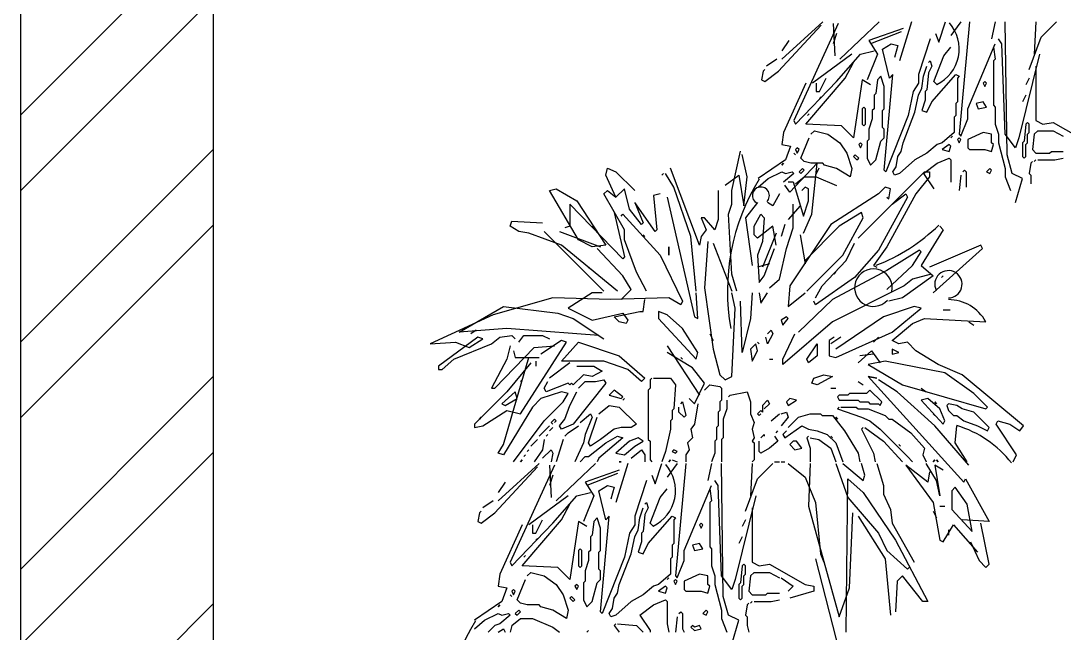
# Model space of a CAD drawing. Header units: millimetres. Extents: x 56222 to 3066687, y -650199 to -121287.
# Drawn here: x 134099.05 to 134123.42, y -183566.41 to -183552.12 of the extents above; entities that cross this region are included whole.
import ezdxf

# ---------------------------------------------------------------- set-up
doc = ezdxf.new("R2010")
doc.units = ezdxf.units.MM
doc.header["$MEASUREMENT"] = 0
doc.layers.add('AR HATCH-7', color=7, linetype='Continuous')
doc.layers.add('XX~SLAB ( BEAM )~ ( DIM )', color=7, linetype='Continuous', lineweight=9)

# ---------------------------------------------------------------- blocks, each defined once
blk = doc.blocks.new('A$C76AA168E')
at = {"color": 96, "linetype": 'ByBlock'}
for p, q in [((264.27, 1235.95), (236.74, 1210.71)), ((302.12, 1235.95), (275.74, 1210.71)), ((323.92, 1235.95), (315.89, 1209.56)), ((342.27, 1222.18), (346.86, 1235.95)), ((357.18, 1235.95), (350.3, 1226.77)), ((362.92, 1235.95), (356.04, 1160.24)), ((380.12, 1235.95), (377.83, 1224.48)), ((388.15, 1146.47), (387.01, 1235.95)), ((407.65, 1235.95), (406.51, 1214.15)), ((411.09, 1225.62), (421.42, 1235.95)), ((234.45, 1202.68), (263.12, 1233.65)), ((274.59, 1234.8), (244.77, 1169.42)), ((271.15, 1234.8), (272.3, 1213)), ((318.18, 1231.36), (295.24, 1223.33)), ((317.04, 1229.06), (296.39, 1221.03)), ((241.33, 1223.33), (236.74, 1216.45)), ((273.45, 1227.92), (271.15, 1221.03)), ((295.24, 1223.33), (300.98, 1214.15)), ((336.54, 1224.48), (328.51, 1200.39)), ((339.98, 1227.92), (342.27, 1222.18)), ((384.71, 1221.03), (382.42, 1224.48)), ((403.07, 1203.83), (411.09, 1225.62)), ((289.51, 1214.15), (298.68, 1216.45)), ((304.42, 1217.59), (310.15, 1221.03)), ((309.01, 1198.09), (304.42, 1217.59)), ((310.15, 1221.03), (314.74, 1219.89)), ((314.74, 1219.89), (312.45, 1211.86)), ((345.71, 1213), (350.3, 1218.74)), ((361.77, 1177.45), (380.12, 1221.03)), ((378.98, 1218.74), (380.12, 1210.71)), ((387.01, 1160.24), (384.71, 1221.03)), ((233.3, 1210.71), (226.42, 1206.12)), ((283.77, 1214.15), (257.39, 1194.65)), ((273.45, 1195.8), (289.51, 1214.15)), ((279.18, 1198.09), (284.92, 1208.42)), ((300.98, 1214.15), (294.09, 1196.95)), ((335.39, 1208.42), (336.54, 1209.56)), ((336.54, 1209.56), (337.68, 1206.12)), ((338.83, 1195.8), (345.71, 1213)), ((380.12, 1210.71), (378.98, 1209.56)), ((378.98, 1209.56), (378.98, 1179.74)), ((409.95, 1214.15), (396.18, 1157.95)), ((224.12, 1202.68), (222.98, 1196.95)), ((225.27, 1203.83), (224.12, 1202.68)), ((224.12, 1202.68), (225.27, 1203.83)), ((225.27, 1195.8), (234.45, 1202.68)), ((305.56, 1136.15), (311.3, 1200.39)), ((311.3, 1200.39), (309.01, 1198.09)), ((328.51, 1200.39), (328.51, 1194.65)), ((331.95, 1199.24), (334.24, 1206.12)), ((335.39, 1201.53), (334.24, 1190.06)), ((337.68, 1206.12), (335.39, 1201.53)), ((337.68, 1182.03), (353.74, 1200.39)), ((353.74, 1200.39), (356.04, 1199.24)), ((407.65, 1206.12), (407.65, 1169.42)), ((222.98, 1196.95), (225.27, 1195.8)), ((252.8, 1194.65), (237.89, 1161.39)), ((245.92, 1167.12), (273.45, 1195.8)), ((252.8, 1167.12), (279.18, 1198.09)), ((259.68, 1194.65), (259.68, 1188.92)), ((261.98, 1188.92), (266.56, 1198.09)), ((290.65, 1196.95), (284.92, 1157.95)), ((296.39, 1193.5), (290.65, 1196.95)), ((300.98, 1196.95), (299.83, 1187.77)), ((303.27, 1199.24), (300.98, 1196.95)), ((305.56, 1192.36), (303.27, 1199.24)), ((328.51, 1194.65), (325.06, 1188.92)), ((330.8, 1191.21), (331.95, 1199.24)), ((341.12, 1193.5), (338.83, 1195.8)), ((356.04, 1199.24), (354.89, 1198.09)), ((354.89, 1198.09), (354.89, 1182.03)), ((373.24, 1195.8), (372.09, 1194.65)), ((372.09, 1194.65), (373.24, 1192.36)), ((374.39, 1194.65), (373.24, 1195.8)), ((373.24, 1192.36), (374.39, 1194.65)), ((403.07, 1198.09), (400.77, 1193.5)), ((259.68, 1188.92), (261.98, 1188.92)), ((299.83, 1187.77), (298.68, 1186.62)), ((298.68, 1186.62), (298.68, 1177.45)), ((305.56, 1177.45), (305.56, 1192.36)), ((325.06, 1188.92), (321.62, 1172.86)), ((326.21, 1175.15), (328.51, 1186.62)), ((328.51, 1186.62), (330.8, 1191.21)), ((334.24, 1190.06), (333.09, 1188.92)), ((333.09, 1188.92), (333.09, 1183.18)), ((400.77, 1186.62), (398.48, 1182.03)), ((263.12, 1185.48), (261.98, 1184.33)), ((261.98, 1184.33), (263.12, 1185.48)), ((333.09, 1183.18), (330.8, 1176.3)), ((334.24, 1175.15), (337.68, 1182.03)), ((354.89, 1182.03), (353.74, 1180.89)), ((353.74, 1180.89), (353.74, 1172.86)), ((372.09, 1182.03), (367.51, 1180.89)), ((367.51, 1180.89), (368.65, 1177.45)), ((374.39, 1178.59), (372.09, 1182.03)), ((378.98, 1179.74), (380.12, 1178.59)), ((255.09, 1174), (253.95, 1172.86)), ((253.95, 1172.86), (255.09, 1174)), ((291.8, 1178.59), (290.65, 1177.45)), ((290.65, 1177.45), (290.65, 1167.12)), ((292.95, 1177.45), (291.8, 1178.59)), ((292.95, 1167.12), (292.95, 1177.45)), ((298.68, 1177.45), (297.54, 1176.3)), ((297.54, 1176.3), (297.54, 1170.56)), ((304.42, 1176.3), (305.56, 1177.45)), ((304.42, 1164.83), (304.42, 1176.3)), ((321.62, 1172.86), (306.71, 1135)), ((318.18, 1154.5), (326.21, 1175.15)), ((330.8, 1176.3), (334.24, 1175.15)), ((353.74, 1172.86), (352.59, 1171.71)), ((361.77, 1170.56), (361.77, 1177.45)), ((368.65, 1177.45), (374.39, 1178.59)), ((380.12, 1178.59), (380.12, 1167.12)), ((244.77, 1169.42), (245.92, 1167.12)), ((276.89, 1165.97), (252.8, 1167.12)), ((284.92, 1157.95), (276.89, 1165.97)), ((290.65, 1167.12), (291.8, 1165.97)), ((291.8, 1165.97), (292.95, 1167.12)), ((297.54, 1170.56), (295.24, 1163.68)), ((352.59, 1171.71), (352.59, 1161.39)), ((357.18, 1159.09), (361.77, 1170.56)), ((380.12, 1167.12), (382.42, 1160.24)), ((400.77, 1167.12), (399.62, 1155.65)), ((401.92, 1168.27), (400.77, 1167.12)), ((403.07, 1167.12), (401.92, 1168.27)), ((403.07, 1161.39), (403.07, 1167.12)), ((407.65, 1169.42), (412.24, 1167.12)), ((412.24, 1167.12), (419.12, 1168.27)), ((419.12, 1168.27), (443.21, 1154.5)), ((237.89, 1161.39), (236.74, 1153.36)), ((256.24, 1160.24), (258.54, 1162.53)), ((258.54, 1162.53), (267.71, 1160.24)), ((267.71, 1160.24), (275.74, 1154.5)), ((295.24, 1163.68), (295.24, 1156.8)), ((305.56, 1163.68), (304.42, 1164.83)), ((305.56, 1157.95), (305.56, 1163.68)), ((352.59, 1161.39), (344.56, 1154.5)), ((351.45, 1159.09), (350.3, 1157.95)), ((350.3, 1157.95), (351.45, 1159.09)), ((356.04, 1160.24), (357.18, 1159.09)), ((372.09, 1161.39), (361.77, 1156.8)), ((377.83, 1160.24), (372.09, 1161.39)), ((377.83, 1154.5), (377.83, 1160.24)), ((382.42, 1160.24), (382.42, 1154.5)), ((393.89, 1151.06), (387.01, 1160.24)), ((401.92, 1160.24), (403.07, 1161.39)), ((401.92, 1154.5), (401.92, 1160.24)), ((406.51, 1160.24), (405.36, 1149.92)), ((406.51, 1160.24), (408.8, 1162.53)), ((408.8, 1162.53), (419.12, 1162.53)), ((419.12, 1162.53), (426.01, 1159.09)), ((236.74, 1153.36), (242.48, 1152.21)), ((242.48, 1152.21), (239.04, 1143.03)), ((249.36, 1144.18), (255.09, 1157.95)), ((275.74, 1154.5), (280.33, 1147.62)), ((289.51, 1154.5), (288.36, 1153.36)), ((288.36, 1153.36), (289.51, 1151.06)), ((290.65, 1153.36), (289.51, 1154.5)), ((289.51, 1151.06), (290.65, 1153.36)), ((295.24, 1156.8), (294.09, 1155.65)), ((294.09, 1155.65), (294.09, 1144.18)), ((299.83, 1143.03), (303.27, 1155.65)), ((303.27, 1155.65), (305.56, 1157.95)), ((317.04, 1148.77), (318.18, 1154.5)), ((341.12, 1153.36), (334.24, 1147.62)), ((344.56, 1154.5), (341.12, 1153.36)), ((349.15, 1153.36), (344.56, 1149.92)), ((350.3, 1152.21), (349.15, 1153.36)), ((349.15, 1148.77), (350.3, 1152.21)), ((356.04, 1157.95), (354.89, 1156.8)), ((354.89, 1156.8), (356.04, 1154.5)), ((357.18, 1156.8), (356.04, 1157.95)), ((356.04, 1154.5), (357.18, 1156.8)), ((361.77, 1156.8), (361.77, 1151.06)), ((378.98, 1153.36), (377.83, 1154.5)), ((377.83, 1148.77), (378.98, 1153.36)), ((382.42, 1154.5), (387.01, 1137.3)), ((396.18, 1157.95), (393.89, 1151.06)), ((399.62, 1155.65), (398.48, 1154.5)), ((398.48, 1154.5), (398.48, 1145.33)), ((400.77, 1153.36), (401.92, 1154.5)), ((400.77, 1145.33), (400.77, 1153.36)), ((203.03, 1122.5), (208.77, 1148.88)), ((213.35, 1131.67), (209.91, 1146.58)), ((245.92, 1146.47), (244.77, 1147.62)), ((244.77, 1147.62), (245.92, 1146.47)), ((247.06, 1151.06), (245.92, 1149.92)), ((245.92, 1149.92), (247.06, 1147.62)), ((248.21, 1149.92), (247.06, 1151.06)), ((247.06, 1147.62), (248.21, 1149.92)), ((251.65, 1141.89), (249.36, 1144.18)), ((280.33, 1147.62), (283.77, 1137.3)), ((286.06, 1146.47), (284.92, 1145.33)), ((284.92, 1145.33), (287.21, 1143.03)), ((288.36, 1144.18), (286.06, 1146.47)), ((287.21, 1143.03), (288.36, 1144.18)), ((294.09, 1144.18), (296.39, 1139.59)), ((313.59, 1138.45), (314.74, 1145.33)), ((314.74, 1145.33), (317.04, 1148.77)), ((334.24, 1147.62), (326.21, 1143.03)), ((341.12, 1140.74), (349.15, 1144.18)), ((344.56, 1149.92), (349.15, 1148.77)), ((349.15, 1144.18), (350.3, 1143.03)), ((361.77, 1151.06), (362.92, 1149.92)), ((362.92, 1149.92), (373.24, 1149.92)), ((373.24, 1149.92), (377.83, 1148.77)), ((391.59, 1133.86), (388.15, 1146.47)), ((398.48, 1145.33), (399.62, 1144.18)), ((399.62, 1144.18), (400.77, 1145.33)), ((405.36, 1149.92), (407.65, 1147.62)), ((407.65, 1147.62), (416.83, 1147.62)), ((416.83, 1147.62), (417.98, 1148.77)), ((417.98, 1148.77), (426.01, 1148.77)), ((420.27, 1143.03), (426.01, 1144.18)), ((118.15, 1132.82), (119.29, 1137.41)), ((119.29, 1137.41), (125.03, 1135.11)), ((181.24, 1085.79), (161.74, 1137.41)), ((239.04, 1143.03), (220.68, 1130.42)), ((237.89, 1140.74), (236.74, 1139.59)), ((236.74, 1139.59), (237.89, 1140.74)), ((260.38, 1140.85), (242.03, 1121.35)), ((250.51, 1137.3), (248.21, 1135)), ((251.65, 1136.15), (250.51, 1137.3)), ((256.24, 1140.74), (251.65, 1141.89)), ((264.27, 1140.74), (256.24, 1140.74)), ((256.94, 1106.44), (260.38, 1140.85)), ((261.53, 1137.41), (259.24, 1132.82)), ((265.42, 1139.59), (264.27, 1140.74)), ((273.45, 1137.3), (265.42, 1139.59)), ((282.62, 1131.56), (273.45, 1137.3)), ((283.77, 1137.3), (282.62, 1131.56)), ((296.39, 1139.59), (299.83, 1143.03)), ((311.3, 1135), (313.59, 1138.45)), ((326.21, 1143.03), (315.89, 1133.86)), ((331.95, 1133.86), (341.12, 1140.74)), ((350.3, 1143.03), (350.3, 1128.12)), ((376.68, 1137.3), (374.39, 1135)), ((377.83, 1136.15), (376.68, 1137.3)), ((387.01, 1137.3), (387.01, 1131.56)), ((404.21, 1140.74), (403.07, 1133.86)), ((405.36, 1141.89), (404.21, 1140.74)), ((404.21, 1140.74), (405.36, 1141.89)), ((407.65, 1143.03), (406.51, 1141.89)), ((406.51, 1141.89), (407.65, 1143.03)), ((408.8, 1143.03), (420.27, 1143.03)), ((125.03, 1117.91), (118.15, 1132.82)), ((125.03, 1135.11), (137.65, 1122.5)), ((157.15, 1133.97), (156, 1132.82)), ((156, 1132.82), (157.15, 1133.97)), ((164.03, 1124.79), (158.29, 1133.97)), ((198.44, 1125.94), (207.62, 1132.82)), ((207.62, 1132.82), (211.06, 1112.17)), ((211.06, 1112.17), (213.35, 1131.67)), ((220.68, 1124.68), (227.56, 1130.42)), ((227.56, 1130.42), (236.74, 1135)), ((236.74, 1135), (239.04, 1133.86)), ((244.77, 1133.86), (237.89, 1128.12)), ((239.04, 1133.86), (243.62, 1135)), ((243.62, 1135), (244.77, 1133.86)), ((245.92, 1126.97), (251.65, 1131.56)), ((248.21, 1135), (249.36, 1133.86)), ((249.36, 1133.86), (251.65, 1136.15)), ((251.65, 1131.56), (259.68, 1131.56)), ((259.68, 1131.56), (273.45, 1125.83)), ((287.91, 1090.38), (332.65, 1135.11)), ((306.71, 1135), (305.56, 1136.15)), ((312.45, 1132.71), (311.3, 1135)), ((315.89, 1133.86), (312.45, 1132.71)), ((336.09, 1131.67), (326.91, 1120.2)), ((331.95, 1133.86), (338.83, 1123.53)), ((332.65, 1135.11), (336.09, 1135.11)), ((336.09, 1135.11), (336.09, 1131.67)), ((357.18, 1132.71), (356.04, 1122.39)), ((358.33, 1135), (359.48, 1136.15)), ((359.48, 1136.15), (360.62, 1135)), ((360.62, 1135), (360.62, 1124.68)), ((374.39, 1135), (376.68, 1133.86)), ((376.68, 1133.86), (377.83, 1136.15)), ((387.01, 1131.56), (390.45, 1122.39)), ((398.48, 1130.42), (391.59, 1133.86)), ((393.89, 1114.36), (398.48, 1130.42)), ((403.07, 1133.86), (404.21, 1132.71)), ((404.21, 1132.71), (404.21, 1126.97)), ((80.29, 1122.5), (84.88, 1123.64)), ((84.88, 1123.64), (98.65, 1115.61)), ((130.77, 1123.64), (125.03, 1117.91)), ((134.21, 1109.88), (130.77, 1123.64)), ((175.5, 1091.53), (164.03, 1124.79)), ((242.03, 1121.35), (238.59, 1125.94)), ((240.88, 1128.23), (244.32, 1128.23)), ((244.32, 1128.23), (251.21, 1105.29)), ((252.35, 1124.79), (250.06, 1122.5)), ((254.65, 1123.64), (252.35, 1124.79)), ((254.65, 1115.61), (254.65, 1123.64)), ((306.27, 1124.79), (301.68, 1120.2)), ((309.71, 1123.64), (306.27, 1124.79)), ((308.56, 1116.76), (309.71, 1123.64)), ((99.79, 1089.23), (80.29, 1122.5)), ((117, 1120.2), (119.29, 1122.5)), ((130.77, 1096.11), (117, 1120.2)), ((119.29, 1122.5), (125.03, 1117.91)), ((154.85, 1120.2), (150.27, 1119.06)), ((150.27, 1119.06), (152.56, 1096.11)), ((159.44, 1117.91), (177.79, 1037.61)), ((193.85, 1122.5), (193.85, 1103)), ((203.03, 1113.32), (203.03, 1122.5)), ((235.15, 1120.2), (230.56, 1112.17)), ((301.68, 1120.2), (269.56, 1099.56)), ((321.18, 1117.91), (301.68, 1082.35)), ((326.91, 1120.2), (307.41, 1084.64)), ((307.41, 1117.91), (308.56, 1116.76)), ((310.85, 1113.32), (320.03, 1120.2)), ((320.03, 1120.2), (321.18, 1117.91)), ((94.06, 1113.32), (94.06, 1098.41)), ((129.62, 1076.61), (94.06, 1113.32)), ((98.65, 1115.61), (118.15, 1085.79)), ((142.24, 1099.56), (134.21, 1109.88)), ((151.41, 1094.97), (137.65, 1114.47)), ((137.65, 1114.47), (143.38, 1100.7)), ((200.74, 1106.44), (203.03, 1113.32)), ((220.24, 1114.47), (212.21, 1104.14)), ((230.56, 1112.17), (227.12, 1114.47)), ((248.91, 1112.17), (240.88, 1103)), ((244.32, 1097.26), (244.32, 1113.32)), ((251.21, 1105.29), (254.65, 1115.61)), ((123.88, 1107.58), (130.77, 1077.76)), ((128.47, 1105.29), (129.62, 1106.44)), ((129.62, 1106.44), (154.85, 1078.91)), ((184.68, 1104.14), (182.38, 1104.14)), ((182.38, 1104.14), (185.82, 1096.11)), ((191.56, 1096.11), (184.68, 1104.14)), ((193.85, 1103), (191.56, 1096.11)), ((203.03, 1066.29), (200.74, 1106.44)), ((212.21, 1104.14), (216.79, 1072.03)), ((217.94, 1098.41), (222.53, 1106.44)), ((222.53, 1106.44), (224.82, 1104.14)), ((224.82, 1104.14), (223.68, 1088.08)), ((251.21, 1093.82), (256.94, 1106.44)), ((290.21, 1107.58), (275.29, 1098.41)), ((277.59, 1078.91), (291.35, 1104.14)), ((291.35, 1104.14), (290.21, 1107.58)), ((53.91, 1098.41), (55.06, 1101.85)), ((59.65, 1094.97), (53.91, 1098.41)), ((55.06, 1101.85), (75.71, 1100.7)), ((94.06, 1098.41), (90.62, 1097.26)), ((108.97, 1098.41), (110.12, 1097.26)), ((130.77, 1089.23), (130.77, 1096.11)), ((143.38, 1100.7), (142.24, 1099.56)), ((152.56, 1096.11), (151.41, 1094.97)), ((185.82, 1096.11), (182.38, 1091.53)), ((217.94, 1092.67), (217.94, 1098.41)), ((230.56, 1098.41), (220.24, 1090.38)), ((232.85, 1085.79), (230.56, 1098.41)), ((238.59, 1099.56), (236.29, 1091.53)), ((239.74, 1083.5), (244.32, 1097.26)), ((269.56, 1099.56), (242.03, 1058.26)), ((275.29, 1098.41), (252.35, 1075.47)), ((345.27, 1096.11), (330.35, 1072.03)), ((342.97, 1098.41), (345.27, 1096.11)), ((66.53, 1093.82), (59.65, 1094.97)), ((88.32, 1085.79), (66.53, 1093.82)), ((76.85, 1094.97), (117, 1054.82)), ((87.18, 1094.97), (114.71, 1084.64)), ((108.97, 1084.64), (99.79, 1089.23)), ((138.79, 1067.44), (130.77, 1089.23)), ((143.38, 1092.67), (144.53, 1091.53)), ((178.94, 1054.82), (175.5, 1091.53)), ((182.38, 1091.53), (181.24, 1085.79)), ((186.97, 1088.08), (184.68, 1057.11)), ((220.24, 1090.38), (217.94, 1092.67)), ((223.68, 1088.08), (220.24, 1078.91)), ((232.85, 1093.82), (223.68, 1070.88)), ((248.91, 1092.67), (252.35, 1073.17)), ((126.18, 1054.82), (88.32, 1085.79)), ((118.15, 1085.79), (108.97, 1084.64)), ((129.62, 1065.14), (112.41, 1083.5)), ((160.59, 1084.64), (160.59, 1078.91)), ((160.59, 1078.91), (160.59, 1084.64)), ((190.41, 1086.94), (203.03, 1054.82)), ((224.82, 1065.14), (231.71, 1083.5)), ((235.15, 1062.85), (239.74, 1083.5)), ((279.88, 1075.47), (285.62, 1086.94)), ((301.68, 1082.35), (285.62, 1064)), ((307.41, 1084.64), (298.24, 1072.03)), ((329.21, 1082.35), (307.41, 1068.58)), ((324.62, 1072.03), (330.35, 1081.2)), ((330.35, 1081.2), (329.21, 1082.35)), ((370.5, 1085.79), (336.09, 1070.88)), ((338.38, 1053.67), (371.65, 1083.5)), ((371.65, 1083.5), (370.5, 1085.79)), ((130.77, 1077.76), (129.62, 1076.61)), ((154.85, 1078.91), (169.77, 1047.94)), ((220.24, 1078.91), (221.38, 1060.56)), ((253.5, 1054.82), (277.59, 1078.91)), ((263.82, 1058.26), (279.88, 1075.47)), ((106.68, 1070.88), (107.82, 1069.73)), ((145.68, 1054.82), (138.79, 1067.44)), ((228.27, 1073.17), (220.24, 1070.88)), ((307.41, 1068.58), (270.71, 1049.08)), ((271.85, 1066.29), (273, 1067.44)), ((298.24, 1072.03), (300.53, 1070.88)), ((307.41, 1055.97), (324.62, 1072.03)), ((330.35, 1072.03), (338.38, 1065.14)), ((135.35, 1055.97), (129.62, 1065.14)), ((206.47, 1054.82), (203.03, 1066.29)), ((221.38, 1060.56), (224.82, 1065.14)), ((228.27, 1057.11), (235.15, 1062.85)), ((285.62, 1064), (259.24, 1045.64)), ((338.38, 1065.14), (317.74, 1050.23)), ((324.62, 1062.85), (318.88, 1058.26)), ((337.24, 1066.29), (324.62, 1062.85)), ((344.12, 1064), (345.27, 1065.14)), ((108.97, 1053.67), (92.91, 1043.35)), ((115.85, 1053.67), (108.97, 1053.67)), ((128.47, 1049.08), (135.35, 1055.97)), ((180.09, 1036.47), (178.94, 1053.67)), ((184.68, 1057.11), (190.41, 1015.82)), ((205.32, 1043.35), (203.03, 1053.67)), ((216.79, 1053.67), (215.65, 1036.47)), ((221.38, 1053.67), (222.53, 1046.79)), ((222.53, 1046.79), (227.12, 1053.67)), ((242.03, 1058.26), (240.88, 1044.5)), ((240.88, 1044.5), (252.35, 1053.67)), ((259.24, 1050.23), (263.82, 1058.26)), ((318.88, 1058.26), (270.71, 1034.17)), ((82.59, 1050.23), (42.44, 1038.76)), ((121.59, 1049.08), (82.59, 1050.23)), ((160.59, 1050.23), (121.59, 1049.08)), ((143.38, 1041.06), (144.53, 1049.08)), ((168.62, 1045.64), (160.59, 1050.23)), ((169.77, 1047.94), (168.62, 1045.64)), ((209.91, 1013.53), (208.77, 1047.94)), ((270.71, 1049.08), (247.77, 1027.29)), ((259.24, 1045.64), (258.09, 1047.94)), ((317.74, 1050.23), (308.56, 1047.94)), ((19.5, 1027.29), (49.32, 1044.5)), ((49.32, 1044.5), (86.03, 1039.91)), ((86.03, 1039.91), (96.35, 1036.47)), ((92.91, 1043.35), (108.97, 1035.32)), ((108.97, 1035.32), (129.62, 1039.91)), ((123.88, 1037.61), (141.09, 1041.06)), ((129.62, 1039.91), (133.06, 1035.32)), ((141.09, 1041.06), (143.38, 1041.06)), ((153.71, 1041.06), (153.71, 1036.47)), ((159.44, 1038.76), (153.71, 1041.06)), ((203.03, 997.47), (205.32, 1043.35)), ((325.77, 1044.5), (305.12, 1037.61)), ((310.85, 1027.29), (330.35, 1043.35)), ((330.35, 1043.35), (325.77, 1044.5)), ((345.27, 1042.2), (349.85, 1042.2)), ((42.44, 1038.76), (0, 1019.26)), ((96.35, 1036.47), (117, 1022.7)), ((127.32, 1034.17), (123.88, 1037.61)), ((131.91, 1033.03), (127.32, 1034.17)), ((133.06, 1035.32), (131.91, 1033.03)), ((153.71, 1036.47), (178.94, 1008.94)), ((169.77, 1029.58), (159.44, 1038.76)), ((177.79, 1037.61), (180.09, 1036.47)), ((215.65, 1036.47), (209.91, 1013.53)), ((239.74, 1037.61), (236.29, 1035.32)), ((236.29, 1035.32), (237.44, 1031.88)), ((237.44, 1031.88), (240.88, 1036.47)), ((270.71, 1034.17), (237.44, 1005.5)), ((240.88, 1036.47), (239.74, 1037.61)), ((305.12, 1037.61), (273, 1015.82)), ((310.85, 1021.55), (324.62, 1033.03)), ((324.62, 1033.03), (332.65, 1036.47)), ((332.65, 1036.47), (373.94, 1034.17)), ((362.47, 1034.17), (365.91, 1031.88)), ((51.62, 1029.58), (19.5, 1027.29)), ((30.97, 1028.44), (27.53, 1026.14)), ((47.03, 1023.85), (55.06, 1025)), ((98.65, 1026.14), (51.62, 1029.58)), ((55.06, 1025), (57.35, 1022.7)), ((59.65, 1020.41), (63.09, 1025)), ((63.09, 1025), (75.71, 1025)), ((75.71, 1025), (80.29, 1022.7)), ((113.56, 1025), (98.65, 1026.14)), ((180.09, 1013.53), (169.77, 1029.58)), ((188.12, 1026.14), (190.41, 1021.55)), ((227.12, 1026.14), (229.41, 1028.44)), ((230.56, 1026.14), (227.12, 1019.26)), ((229.41, 1028.44), (230.56, 1026.14)), ((237.44, 1008.94), (245.47, 1026.14)), ((273, 1010.08), (310.85, 1027.29)), ((0, 1019.26), (17.21, 1020.41)), ((32.12, 1023.85), (5.74, 1004.35)), ((16.06, 1008.94), (41.29, 1019.26)), ((17.21, 1020.41), (26.38, 1016.97)), ((26.38, 1016.97), (35.56, 1022.7)), ((35.56, 1022.7), (32.12, 1023.85)), ((41.29, 1019.26), (47.03, 1023.85)), ((53.91, 1018.11), (51.62, 1008.94)), ((60.79, 972.23), (91.76, 1020.41)), ((69.97, 1016.97), (83.74, 1018.11)), ((88.32, 1021.55), (74.56, 1012.38)), ((91.76, 1020.41), (88.32, 1021.55)), ((88.32, 1007.79), (99.79, 1020.41)), ((99.79, 1020.41), (127.32, 1011.23)), ((159.44, 1018.11), (181.24, 984.85)), ((219.09, 1019.26), (215.65, 1015.82)), ((220.24, 1014.67), (219.09, 1019.26)), ((220.24, 1020.41), (221.38, 1019.26)), ((227.12, 1019.26), (225.97, 1023.85)), ((253.5, 1008.94), (260.38, 1019.26)), ((260.38, 1019.26), (260.38, 1011.23)), ((271.85, 1023.85), (268.41, 1021.55)), ((268.41, 1021.55), (268.41, 1011.23)), ((276.44, 1023.85), (269.56, 1019.26)), ((301.68, 1023.85), (298.24, 1020.41)), ((315.44, 1019.26), (310.85, 1021.55)), ((321.18, 1020.41), (315.44, 1019.26)), ((326.91, 1014.67), (321.18, 1020.41)), ((43.59, 989.44), (69.97, 1016.97)), ((56.21, 1014.67), (57.35, 1010.08)), ((127.32, 1011.23), (144.53, 996.32)), ((176.65, 1003.2), (159.44, 1013.53)), ((178.94, 1008.94), (180.09, 1013.53)), ((190.41, 1015.82), (195, 998.61)), ((215.65, 1015.82), (216.79, 1007.79)), ((216.79, 1007.79), (220.24, 1014.67)), ((260.38, 1011.23), (254.65, 1006.64)), ((268.41, 1011.23), (273, 1010.08)), ((287.91, 1006.64), (297.09, 1014.67)), ((298.24, 1012.38), (289.06, 1011.23)), ((297.09, 1014.67), (302.82, 1006.64)), ((310.85, 1015.82), (310.85, 1012.38)), ((315.44, 1013.53), (310.85, 1015.82)), ((310.85, 1012.38), (315.44, 1013.53)), ((341.82, 1005.5), (326.91, 1014.67)), ((5.74, 1004.35), (5.74, 1002.05)), ((8.03, 1002.05), (16.06, 1008.94)), ((51.62, 1008.94), (41.29, 989.44)), ((49.32, 951.58), (66.53, 1010.08)), ((67.68, 1006.64), (51.62, 987.14)), ((57.35, 1010.08), (73.41, 1010.08)), ((71.12, 1007.79), (71.12, 1004.35)), ((94.06, 1006.64), (80.29, 996.32)), ((117, 1007.79), (88.32, 1007.79)), ((98.65, 1004.35), (110.12, 1004.35)), ((110.12, 1004.35), (115.85, 1000.91)), ((133.06, 1002.05), (117, 1007.79)), ((168.62, 1010.08), (169.77, 1008.94)), ((228.27, 1008.94), (230.56, 1008.94)), ((237.44, 1005.5), (237.44, 1008.94)), ((254.65, 1006.64), (253.5, 1008.94)), ((306.27, 1007.79), (294.79, 1005.5)), ((294.79, 1005.5), (317.74, 991.73)), ((346.41, 999.76), (306.27, 1007.79)), ((357.88, 998.61), (341.82, 1005.5)), ((5.74, 1002.05), (8.03, 1002.05)), ((103.24, 998.61), (96.35, 991.73)), ((108.97, 997.47), (103.24, 998.61)), ((115.85, 1000.91), (108.97, 997.47)), ((142.24, 994.03), (133.06, 1002.05)), ((184.68, 992.88), (176.65, 1003.2)), ((195, 998.61), (198.44, 995.17)), ((198.44, 995.17), (203.03, 997.47)), ((258.09, 996.32), (264.97, 998.61)), ((270.71, 997.47), (260.38, 991.73)), ((264.97, 998.61), (270.71, 997.47)), ((300.53, 996.32), (294.79, 997.47)), ((294.79, 997.47), (300.53, 996.32)), ((294.79, 997.47), (359.03, 926.35)), ((365.91, 986), (346.41, 999.76)), ((399.18, 964.2), (357.88, 998.61)), ((60.79, 994.03), (61.94, 995.17)), ((76.85, 989.44), (79.15, 994.03)), ((92.91, 992.88), (78, 987.14)), ((94.06, 991.73), (92.91, 992.88)), ((95.21, 992.88), (94.06, 991.73)), ((96.35, 991.73), (95.21, 992.88)), ((118.15, 992.88), (96.35, 965.35)), ((99.79, 989.44), (104.38, 994.03)), ((104.38, 994.03), (111.26, 994.03)), ((111.26, 994.03), (117, 995.17)), ((117, 995.17), (118.15, 992.88)), ((144.53, 996.32), (142.24, 994.03)), ((149.12, 996.32), (147.97, 995.17)), ((147.97, 995.17), (149.12, 996.32)), ((147.97, 995.17), (147.97, 989.44)), ((150.27, 996.32), (161.74, 996.32)), ((161.74, 996.32), (165.18, 991.73)), ((165.18, 991.73), (164.03, 975.67)), ((177.79, 979.11), (184.68, 992.88)), ((184.68, 988.29), (188.12, 991.73)), ((188.12, 991.73), (195, 990.58)), ((195, 990.58), (196.15, 989.44)), ((256.94, 992.88), (258.09, 996.32)), ((260.38, 991.73), (256.94, 992.88)), ((287.91, 994.03), (291.35, 991.73)), ((314.3, 987.14), (301.68, 995.17)), ((317.74, 991.73), (373.94, 975.67)), ((51.62, 987.14), (29.82, 965.35)), ((41.29, 989.44), (43.59, 989.44)), ((57.35, 987.14), (48.18, 979.11)), ((58.5, 982.55), (57.35, 987.14)), ((88.32, 987.14), (74.56, 982.55)), ((78, 987.14), (76.85, 989.44)), ((92.91, 986), (88.32, 987.14)), ((89.47, 980.26), (92.91, 986)), ((94.06, 977.97), (98.65, 987.14)), ((123.88, 988.29), (120.44, 984.85)), ((120.44, 984.85), (128.47, 982.55)), ((129.62, 983.7), (123.88, 988.29)), ((128.47, 982.55), (129.62, 983.7)), ((147.97, 989.44), (146.82, 988.29)), ((146.82, 988.29), (146.82, 955.03)), ((196.15, 989.44), (196.15, 981.41)), ((200.74, 983.7), (201.88, 984.85)), ((201.88, 984.85), (213.35, 987.14)), ((213.35, 987.14), (215.65, 980.26)), ((269.56, 989.44), (273, 989.44)), ((275.29, 984.85), (274.15, 983.7)), ((274.15, 983.7), (275.29, 981.41)), ((281.03, 984.85), (275.29, 984.85)), ((282.18, 986), (281.03, 984.85)), ((293.65, 986), (282.18, 986)), ((295.94, 988.29), (293.65, 986)), ((303.97, 980.26), (295.94, 988.29)), ((339.53, 964.2), (314.3, 987.14)), ((330.35, 989.44), (333.8, 987.14)), ((375.09, 976.82), (365.91, 986)), ((48.18, 979.11), (50.47, 977.97)), ((68.82, 976.82), (49.32, 944.7)), ((50.47, 977.97), (58.5, 982.55)), ((74.56, 982.55), (68.82, 976.82)), ((76.85, 967.64), (89.47, 980.26)), ((90.62, 968.79), (94.06, 977.97)), ((113.56, 972.23), (120.44, 977.97)), ((120.44, 977.97), (127.32, 976.82)), ((127.32, 976.82), (138.79, 965.35)), ((130.77, 982.55), (129.62, 981.41)), ((129.62, 981.41), (130.77, 982.55)), ((164.03, 975.67), (162.88, 974.53)), ((167.47, 973.38), (167.47, 976.82)), ((168.62, 979.11), (169.77, 980.26)), ((169.77, 980.26), (172.06, 971.08)), ((174.35, 982.55), (177.79, 979.11)), ((180.09, 979.11), (177.79, 965.35)), ((196.15, 981.41), (195, 980.26)), ((195, 980.26), (195, 974.53)), ((199.59, 975.67), (197.29, 968.79)), ((199.59, 981.41), (199.59, 975.67)), ((215.65, 980.26), (215.65, 972.23)), ((223.68, 977.97), (227.12, 981.41)), ((223.68, 977.97), (223.68, 973.38)), ((228.27, 979.11), (224.82, 975.67)), ((227.12, 981.41), (228.27, 979.11)), ((242.03, 982.55), (239.74, 980.26)), ((239.74, 980.26), (240.88, 977.97)), ((240.88, 977.97), (246.62, 981.41)), ((246.62, 981.41), (242.03, 982.55)), ((275.29, 976.82), (274.15, 975.67)), ((274.15, 975.67), (275.29, 976.82)), ((274.15, 975.67), (290.21, 969.94)), ((275.29, 981.41), (287.91, 981.41)), ((276.44, 976.82), (286.77, 976.82)), ((286.77, 976.82), (287.91, 975.67)), ((287.91, 981.41), (289.06, 980.26)), ((287.91, 975.67), (294.79, 975.67)), ((289.06, 980.26), (294.79, 980.26)), ((294.79, 980.26), (295.94, 979.11)), ((294.79, 975.67), (306.27, 971.08)), ((295.94, 979.11), (301.68, 979.11)), ((301.68, 979.11), (302.82, 977.97)), ((302.82, 977.97), (303.97, 980.26)), ((334.94, 982.55), (330.35, 981.41)), ((330.35, 981.41), (345.27, 965.35)), ((342.97, 975.67), (334.94, 982.55)), ((340.68, 979.11), (339.53, 980.26)), ((339.53, 980.26), (340.68, 979.11)), ((346.41, 967.64), (342.97, 975.67)), ((348.71, 979.11), (347.56, 977.97)), ((347.56, 977.97), (348.71, 974.53)), ((354.44, 977.97), (348.71, 979.11)), ((357.88, 975.67), (354.44, 977.97)), ((365.91, 973.38), (357.88, 975.67)), ((373.94, 975.67), (375.09, 976.82)), ((34.41, 969.94), (33.26, 968.79)), ((33.26, 968.79), (34.41, 969.94)), ((35.56, 964.2), (51.62, 974.53)), ((51.62, 974.53), (60.79, 972.23)), ((81.44, 966.5), (83.74, 968.79)), ((83.74, 968.79), (84.88, 967.64)), ((87.18, 964.2), (90.62, 968.79)), ((100.94, 966.5), (107.82, 972.23)), ((108.97, 969.94), (104.38, 958.47)), ((106.68, 952.73), (112.41, 969.94)), ((107.82, 972.23), (108.97, 969.94)), ((162.88, 968.79), (161.74, 967.64)), ((162.88, 974.53), (162.88, 968.79)), ((170.91, 969.94), (167.47, 973.38)), ((172.06, 971.08), (170.91, 969.94)), ((195, 974.53), (193.85, 973.38)), ((193.85, 973.38), (193.85, 964.2)), ((197.29, 968.79), (197.29, 956.17)), ((215.65, 972.23), (217.94, 966.5)), ((222.53, 974.53), (220.24, 972.23)), ((220.24, 972.23), (221.38, 971.08)), ((221.38, 971.08), (222.53, 972.23)), ((223.68, 973.38), (222.53, 974.53)), ((229.41, 967.64), (235.15, 972.23)), ((236.29, 972.23), (239.74, 973.38)), ((240.88, 969.94), (236.29, 964.2)), ((239.74, 973.38), (240.88, 969.94)), ((240.88, 963.05), (247.77, 969.94)), ((247.77, 969.94), (255.79, 972.23)), ((255.79, 972.23), (262.68, 972.23)), ((262.68, 972.23), (263.82, 971.08)), ((263.82, 971.08), (270.71, 971.08)), ((270.71, 971.08), (278.74, 960.76)), ((274.15, 968.79), (273, 969.94)), ((273, 969.94), (274.15, 968.79)), ((290.21, 969.94), (295.94, 967.64)), ((306.27, 971.08), (308.56, 968.79)), ((308.56, 968.79), (310.85, 968.79)), ((310.85, 968.79), (323.47, 959.61)), ((339.53, 971.08), (338.38, 972.23)), ((338.38, 972.23), (339.53, 971.08)), ((348.71, 974.53), (352.15, 971.08)), ((352.15, 971.08), (354.44, 971.08)), ((354.44, 971.08), (359.03, 967.64)), ((376.24, 963.05), (365.91, 973.38)), ((29.82, 965.35), (29.82, 963.05)), ((29.82, 963.05), (35.56, 964.2)), ((56.21, 940.11), (76.85, 967.64)), ((73.41, 957.32), (80.29, 964.2)), ((80.29, 960.76), (82.59, 963.05)), ((82.59, 965.35), (81.44, 966.5)), ((81.44, 966.5), (82.59, 965.35)), ((84.88, 967.64), (83.74, 966.5)), ((88.32, 961.91), (87.18, 964.2)), ((96.35, 965.35), (88.32, 961.91)), ((92.91, 959.61), (99.79, 964.2)), ((123.88, 961.91), (114.71, 955.03)), ((128.47, 963.05), (123.88, 961.91)), ((135.35, 963.05), (128.47, 963.05)), ((138.79, 965.35), (135.35, 963.05)), ((161.74, 961.91), (158.29, 947)), ((161.74, 967.64), (161.74, 961.91)), ((177.79, 965.35), (175.5, 961.91)), ((175.5, 961.91), (176.65, 956.17)), ((193.85, 964.2), (192.71, 963.05)), ((192.71, 963.05), (192.71, 955.03)), ((217.94, 966.5), (216.79, 961.91)), ((216.79, 961.91), (217.94, 956.17)), ((238.59, 956.17), (250.06, 964.2)), ((250.06, 964.2), (254.65, 961.91)), ((254.65, 961.91), (260.38, 960.76)), ((291.35, 963.05), (290.21, 961.91)), ((290.21, 961.91), (291.35, 963.05)), ((290.21, 961.91), (298.24, 945.85)), ((292.5, 963.05), (305.12, 953.88)), ((295.94, 967.64), (302.82, 961.91)), ((302.82, 961.91), (321.18, 943.55)), ((362.47, 937.82), (339.53, 964.2)), ((345.27, 965.35), (346.41, 967.64)), ((353.3, 952.73), (354.44, 964.2)), ((359.03, 967.64), (368.21, 964.2)), ((368.21, 964.2), (375.09, 960.76)), ((375.09, 960.76), (376.24, 963.05)), ((380.82, 965.35), (381.97, 967.64)), ((394.59, 944.7), (380.82, 965.35)), ((381.97, 967.64), (390, 965.35)), ((390, 965.35), (396.88, 960.76)), ((396.88, 960.76), (399.18, 964.2)), ((67.68, 950.44), (72.26, 955.03)), ((76.85, 955.03), (75.71, 948.14)), ((78, 957.32), (79.15, 958.47)), ((89.47, 955.03), (84.88, 940.11)), ((90.62, 957.32), (92.91, 959.61)), ((104.38, 958.47), (103.24, 952.73)), ((114.71, 955.03), (107.82, 950.44)), ((129.62, 956.17), (113.56, 942.41)), ((118.15, 952.73), (126.18, 957.32)), ((126.18, 957.32), (129.62, 956.17)), ((139.94, 956.17), (134.21, 953.88)), ((143.38, 953.88), (139.94, 956.17)), ((146.82, 955.03), (147.97, 953.88)), ((176.65, 956.17), (173.21, 952.73)), ((192.71, 955.03), (191.56, 953.88)), ((197.29, 956.17), (196.15, 955.03)), ((196.15, 955.03), (196.15, 940.11)), ((217.94, 956.17), (216.79, 953.88)), ((222.53, 956.17), (224.82, 958.47)), ((224.82, 958.47), (224.82, 957.32)), ((231.71, 957.32), (234, 953.88)), ((232.85, 959.61), (234, 960.76)), ((237.44, 958.47), (239.74, 960.76)), ((237.44, 958.47), (238.59, 956.17)), ((254.65, 957.32), (253.5, 956.17)), ((253.5, 956.17), (254.65, 957.32)), ((253.5, 956.17), (255.79, 949.29)), ((255.79, 956.17), (261.53, 955.03)), ((260.38, 960.76), (267.27, 958.47)), ((261.53, 955.03), (269.56, 949.29)), ((267.27, 958.47), (273, 952.73)), ((270.71, 956.17), (269.56, 957.32)), ((269.56, 957.32), (270.71, 956.17)), ((278.74, 960.76), (287.91, 945.85)), ((323.47, 959.61), (332.65, 949.29)), ((45.88, 945.85), (49.32, 951.58)), ((65.38, 947), (66.53, 948.14)), ((75.71, 948.14), (69.97, 940.11)), ((75.71, 942.41), (81.44, 948.14)), ((81.44, 948.14), (82.59, 945.85)), ((103.24, 952.73), (97.5, 940.11)), ((106.68, 943.55), (118.15, 952.73)), ((107.82, 950.44), (106.68, 952.73)), ((134.21, 953.88), (125.03, 945.85)), ((130.77, 944.7), (137.65, 950.44)), ((135.35, 942.41), (142.24, 948.14)), ((137.65, 950.44), (143.38, 953.88)), ((142.24, 948.14), (144.53, 944.7)), ((147.97, 953.88), (147.97, 941.26)), ((164.03, 948.14), (162.88, 947)), ((166.32, 947), (164.03, 948.14)), ((174.35, 948.14), (172.06, 944.7)), ((173.21, 952.73), (174.35, 948.14)), ((191.56, 953.88), (191.56, 945.85)), ((216.79, 953.88), (217.94, 952.73)), ((217.94, 952.73), (217.94, 941.26)), ((221.38, 947), (221.38, 953.88)), ((228.27, 949.29), (222.53, 945.85)), ((234, 953.88), (228.27, 949.29)), ((244.32, 953.88), (242.03, 951.58)), ((242.03, 951.58), (245.47, 948.14)), ((246.62, 953.88), (244.32, 953.88)), ((245.47, 948.14), (250.06, 949.29)), ((250.06, 949.29), (246.62, 953.88)), ((255.79, 949.29), (255.79, 940.11)), ((269.56, 949.29), (273, 940.11)), ((273, 952.73), (277.59, 940.11)), ((305.12, 953.88), (317.74, 940.11)), ((316.59, 950.44), (315.44, 951.58)), ((315.44, 951.58), (316.59, 950.44)), ((332.65, 949.29), (331.5, 944.7)), ((361.32, 940.11), (353.3, 952.73)), ((49.32, 944.7), (45.88, 945.85)), ((61.94, 941.26), (60.79, 940.11)), ((60.79, 940.11), (61.94, 941.26)), ((63.09, 943.55), (64.24, 944.7)), ((82.59, 945.85), (81.44, 940.11)), ((100.94, 940.11), (104.38, 943.55)), ((104.38, 943.55), (106.68, 943.55)), ((113.56, 942.41), (112.41, 940.11)), ((125.03, 945.85), (130.77, 944.7)), ((144.53, 944.7), (144.53, 940.11)), ((147.97, 941.26), (149.12, 940.11)), ((158.29, 947), (156, 940.11)), ((161.74, 941.26), (160.59, 940.11)), ((160.59, 940.11), (161.74, 941.26)), ((162.88, 947), (165.18, 945.85)), ((162.88, 941.26), (166.32, 940.11)), ((165.18, 945.85), (166.32, 947)), ((172.06, 944.7), (172.06, 940.11)), ((191.56, 945.85), (189.27, 940.11)), ((217.94, 941.26), (216.79, 940.11)), ((222.53, 945.85), (221.38, 947)), ((287.91, 945.85), (289.06, 940.11)), ((298.24, 945.85), (299.38, 940.11)), ((321.18, 943.55), (324.62, 940.11)), ((331.5, 944.7), (333.8, 940.11)), ((339.53, 941.26), (338.38, 940.11)), ((338.38, 940.11), (339.53, 941.26)), ((341.82, 940.11), (340.68, 941.26)), ((340.68, 941.26), (341.82, 940.11)), ((392.3, 940.11), (394.59, 944.7)), ((43.59, 905.7), (72.26, 936.67)), ((73.41, 938.97), (45.88, 913.73)), ((83.74, 937.82), (53.91, 872.44)), ((80.29, 937.82), (81.44, 916.03)), ((111.26, 938.97), (84.88, 913.73)), ((127.32, 934.38), (104.38, 926.35)), ((133.06, 938.97), (125.03, 912.58)), ((128.47, 940.11), (127.32, 940.11)), ((127.32, 940.11), (128.47, 940.11)), ((151.41, 925.2), (156, 938.97)), ((166.32, 938.97), (159.44, 929.79)), ((172.06, 938.97), (165.18, 863.26)), ((189.27, 938.97), (186.97, 927.5)), ((197.29, 849.5), (196.15, 938.97)), ((216.79, 938.97), (215.65, 917.17)), ((220.24, 928.64), (230.56, 938.97)), ((231.71, 940.11), (235.15, 940.11)), ((236.29, 940.11), (238.59, 940.11)), ((240.88, 938.97), (252.35, 929.79)), ((255.79, 938.97), (254.65, 910.29)), ((273, 938.97), (281.03, 916.03)), ((277.59, 938.97), (291.35, 927.5)), ((292.5, 930.94), (290.21, 938.97)), ((300.53, 938.97), (305.12, 924.05)), ((334.94, 926.35), (320.03, 937.82)), ((320.03, 937.82), (338.38, 912.58)), ((340.68, 927.5), (333.8, 938.97)), ((339.53, 937.82), (342.97, 917.17)), ((345.27, 934.38), (339.53, 937.82)), ((82.59, 930.94), (80.29, 924.05)), ((126.18, 932.08), (105.53, 924.05)), ((145.68, 927.5), (137.65, 903.41)), ((149.12, 930.94), (151.41, 925.2)), ((193.85, 924.05), (191.56, 927.5)), ((212.21, 906.85), (220.24, 928.64)), ((252.35, 929.79), (259.24, 912.58)), ((279.88, 825.41), (281.03, 928.64)), ((281.03, 928.64), (291.35, 919.47)), ((291.35, 927.5), (292.5, 930.94)), ((336.09, 933.23), (334.94, 926.35)), ((342.97, 917.17), (340.68, 927.5)), ((359.03, 926.35), (360.18, 928.64)), ((360.18, 928.64), (376.24, 899.97)), ((50.47, 926.35), (45.88, 919.47)), ((104.38, 926.35), (110.12, 917.17)), ((113.56, 920.61), (119.29, 924.05)), ((118.15, 901.11), (113.56, 920.61)), ((119.29, 924.05), (123.88, 922.91)), ((123.88, 922.91), (121.59, 914.88)), ((154.85, 916.03), (159.44, 921.76)), ((170.91, 880.47), (189.27, 924.05)), ((188.12, 921.76), (189.27, 913.73)), ((196.15, 863.26), (193.85, 924.05)), ((305.12, 924.05), (305.12, 918.32)), ((353.3, 922.91), (351, 920.61)), ((351, 920.61), (351, 908)), ((361.32, 911.44), (353.3, 922.91)), ((42.44, 913.73), (35.56, 909.14)), ((92.91, 917.17), (66.53, 897.67)), ((82.59, 898.82), (98.65, 917.17)), ((98.65, 917.17), (107.82, 919.47)), ((110.12, 917.17), (103.24, 899.97)), ((144.53, 911.44), (145.68, 912.58)), ((145.68, 912.58), (146.82, 909.14)), ((147.97, 898.82), (154.85, 916.03)), ((189.27, 913.73), (188.12, 912.58)), ((188.12, 912.58), (188.12, 882.76)), ((219.09, 917.17), (205.32, 860.97)), ((259.24, 912.58), (262.68, 878.17)), ((281.03, 916.03), (301.68, 891.94)), ((291.35, 919.47), (313.15, 887.35)), ((305.12, 918.32), (309.71, 908)), ((338.38, 912.58), (342.97, 887.35)), ((33.26, 905.7), (32.12, 899.97)), ((34.41, 906.85), (33.26, 905.7)), ((33.26, 905.7), (34.41, 906.85)), ((34.41, 898.82), (43.59, 905.7)), ((88.32, 901.11), (94.06, 911.44)), ((141.09, 902.26), (143.38, 909.14)), ((146.82, 909.14), (144.53, 904.55)), ((216.79, 909.14), (216.79, 872.44)), ((254.65, 910.29), (275.29, 835.73)), ((282.18, 855.23), (284.47, 905.7)), ((309.71, 908), (310.85, 898.82)), ((338.38, 906.85), (340.68, 902.26)), ((342.97, 910.29), (346.41, 910.29)), ((351, 908), (364.77, 893.08)), ((364.77, 893.08), (361.32, 911.44)), ((32.12, 899.97), (34.41, 898.82)), ((55.06, 870.14), (82.59, 898.82)), ((61.94, 870.14), (88.32, 901.11)), ((71.12, 891.94), (75.71, 901.11)), ((99.79, 899.97), (94.06, 860.97)), ((105.53, 896.53), (99.79, 899.97)), ((110.12, 899.97), (108.97, 890.79)), ((112.41, 902.26), (110.12, 899.97)), ((114.71, 895.38), (112.41, 902.26)), ((114.71, 839.17), (120.44, 903.41)), ((120.44, 903.41), (118.15, 901.11)), ((137.65, 903.41), (137.65, 897.67)), ((139.94, 894.23), (141.09, 902.26)), ((144.53, 904.55), (143.38, 893.08)), ((146.82, 885.05), (162.88, 903.41)), ((150.27, 896.53), (147.97, 898.82)), ((162.88, 903.41), (165.18, 902.26)), ((165.18, 902.26), (164.03, 901.11)), ((164.03, 901.11), (164.03, 885.05)), ((182.38, 898.82), (181.24, 897.67)), ((183.53, 897.67), (182.38, 898.82)), ((212.21, 901.11), (209.91, 896.53)), ((287.91, 903.41), (306.27, 874.73)), ((310.85, 898.82), (325.77, 872.44)), ((376.24, 899.97), (357.88, 901.11)), ((376.24, 871.29), (370.5, 898.82)), ((61.94, 897.67), (47.03, 864.41)), ((68.82, 897.67), (68.82, 891.94)), ((68.82, 891.94), (71.12, 891.94)), ((114.71, 880.47), (114.71, 895.38)), ((134.21, 891.94), (130.77, 875.88)), ((137.65, 897.67), (134.21, 891.94)), ((137.65, 889.64), (139.94, 894.23)), ((143.38, 893.08), (142.24, 891.94)), ((142.24, 891.94), (142.24, 886.2)), ((181.24, 897.67), (182.38, 895.38)), ((182.38, 895.38), (183.53, 897.67)), ((301.68, 891.94), (307.41, 880.47)), ((345.27, 886.2), (352.15, 897.67)), ((348.71, 894.23), (348.71, 890.79)), ((352.15, 897.67), (368.21, 879.32)), ((72.26, 888.5), (71.12, 887.35)), ((71.12, 887.35), (72.26, 888.5)), ((108.97, 890.79), (107.82, 889.64)), ((107.82, 889.64), (107.82, 880.47)), ((135.35, 878.17), (137.65, 889.64)), ((142.24, 886.2), (139.94, 879.32)), ((143.38, 878.17), (146.82, 885.05)), ((164.03, 885.05), (162.88, 883.91)), ((181.24, 885.05), (176.65, 883.91)), ((183.53, 881.61), (181.24, 885.05)), ((209.91, 889.64), (207.62, 885.05)), ((313.15, 887.35), (334.94, 846.05)), ((342.97, 887.35), (345.27, 886.2)), ((363.62, 886.2), (369.35, 873.58)), ((100.94, 881.61), (99.79, 880.47)), ((99.79, 880.47), (99.79, 870.14)), ((102.09, 880.47), (100.94, 881.61)), ((102.09, 870.14), (102.09, 880.47)), ((107.82, 880.47), (106.68, 879.32)), ((106.68, 879.32), (106.68, 873.58)), ((113.56, 879.32), (114.71, 880.47)), ((113.56, 867.85), (113.56, 879.32)), ((127.32, 857.53), (135.35, 878.17)), ((139.94, 879.32), (143.38, 878.17)), ((162.88, 883.91), (162.88, 875.88)), ((170.91, 873.58), (170.91, 880.47)), ((176.65, 883.91), (177.79, 880.47)), ((177.79, 880.47), (183.53, 881.61)), ((188.12, 882.76), (189.27, 881.61)), ((189.27, 881.61), (189.27, 870.14)), ((262.68, 878.17), (264.97, 872.44)), ((307.41, 880.47), (321.18, 867.85)), ((53.91, 872.44), (55.06, 870.14)), ((64.24, 877.03), (63.09, 875.88)), ((63.09, 875.88), (64.24, 877.03)), ((106.68, 873.58), (104.38, 866.7)), ((130.77, 875.88), (115.85, 838.02)), ((162.88, 875.88), (161.74, 874.73)), ((161.74, 874.73), (161.74, 864.41)), ((166.32, 862.11), (170.91, 873.58)), ((211.06, 871.29), (209.91, 870.14)), ((212.21, 870.14), (211.06, 871.29)), ((216.79, 872.44), (221.38, 870.14)), ((221.38, 870.14), (228.27, 871.29)), ((228.27, 871.29), (252.35, 857.53)), ((259.24, 874.73), (275.29, 812.79)), ((306.27, 874.73), (309.71, 836.88)), ((369.35, 873.58), (373.94, 869)), ((373.94, 869), (376.24, 871.29)), ((47.03, 864.41), (45.88, 856.38)), ((86.03, 869), (61.94, 870.14)), ((65.38, 863.26), (67.68, 865.55)), ((67.68, 865.55), (76.85, 863.26)), ((94.06, 860.97), (86.03, 869)), ((99.79, 870.14), (100.94, 869)), ((100.94, 869), (102.09, 870.14)), ((104.38, 866.7), (104.38, 859.82)), ((114.71, 866.7), (113.56, 867.85)), ((114.71, 860.97), (114.71, 866.7)), ((161.74, 864.41), (153.71, 857.53)), ((181.24, 864.41), (170.91, 859.82)), ((186.97, 863.26), (181.24, 864.41)), ((189.27, 870.14), (191.56, 863.26)), ((209.91, 870.14), (208.77, 858.67)), ((211.06, 863.26), (212.21, 864.41)), ((212.21, 864.41), (212.21, 870.14)), ((215.65, 863.26), (217.94, 865.55)), ((217.94, 865.55), (228.27, 865.55)), ((228.27, 865.55), (235.15, 862.11)), ((321.18, 867.85), (322.32, 869)), ((45.88, 856.38), (51.62, 855.23)), ((58.5, 847.2), (64.24, 860.97)), ((76.85, 863.26), (84.88, 857.53)), ((84.88, 857.53), (89.47, 850.64)), ((98.65, 857.53), (97.5, 856.38)), ((97.5, 856.38), (98.65, 854.08)), ((99.79, 856.38), (98.65, 857.53)), ((98.65, 854.08), (99.79, 856.38)), ((104.38, 859.82), (103.24, 858.67)), ((103.24, 858.67), (103.24, 847.2)), ((108.97, 846.05), (112.41, 858.67)), ((112.41, 858.67), (114.71, 860.97)), ((126.18, 851.79), (127.32, 857.53)), ((150.27, 856.38), (143.38, 850.64)), ((153.71, 857.53), (150.27, 856.38)), ((158.29, 856.38), (153.71, 852.94)), ((159.44, 855.23), (158.29, 856.38)), ((160.59, 862.11), (159.44, 860.97)), ((159.44, 860.97), (160.59, 862.11)), ((165.18, 860.97), (164.03, 859.82)), ((164.03, 859.82), (165.18, 857.53)), ((165.18, 863.26), (166.32, 862.11)), ((166.32, 859.82), (165.18, 860.97)), ((165.18, 857.53), (166.32, 859.82)), ((170.91, 859.82), (170.91, 854.08)), ((186.97, 857.53), (186.97, 863.26)), ((188.12, 856.38), (186.97, 857.53)), ((186.97, 851.79), (188.12, 856.38)), ((191.56, 863.26), (191.56, 857.53)), ((191.56, 857.53), (196.15, 840.32)), ((203.03, 854.08), (196.15, 863.26)), ((205.32, 860.97), (203.03, 854.08)), ((208.77, 858.67), (207.62, 857.53)), ((207.62, 857.53), (207.62, 848.35)), ((209.91, 856.38), (211.06, 857.53)), ((209.91, 848.35), (209.91, 856.38)), ((211.06, 857.53), (211.06, 863.26)), ((215.65, 863.26), (214.5, 852.94)), ((236.29, 862.11), (244.32, 856.38)), ((244.32, 856.38), (240.88, 852.94)), ((252.35, 857.53), (258.09, 856.38)), ((258.09, 856.38), (258.09, 852.94)), ((314.3, 859.82), (313.15, 839.17)), ((317.74, 863.26), (314.3, 859.82)), ((331.5, 846.05), (317.74, 863.26)), ((51.62, 855.23), (48.18, 846.05)), ((55.06, 849.5), (53.91, 850.64)), ((53.91, 850.64), (55.06, 849.5)), ((56.21, 854.08), (55.06, 852.94)), ((55.06, 852.94), (56.21, 850.64)), ((57.35, 852.94), (56.21, 854.08)), ((56.21, 850.64), (57.35, 852.94)), ((89.47, 850.64), (92.91, 840.32)), ((95.21, 849.5), (94.06, 848.35)), ((97.5, 847.2), (95.21, 849.5)), ((123.88, 848.35), (126.18, 851.79)), ((143.38, 850.64), (135.35, 846.05)), ((153.71, 852.94), (158.29, 851.79)), ((158.29, 851.79), (159.44, 855.23)), ((170.91, 854.08), (172.06, 852.94)), ((172.06, 852.94), (182.38, 852.94)), ((182.38, 852.94), (186.97, 851.79)), ((200.74, 836.88), (197.29, 849.5)), ((214.5, 852.94), (216.79, 850.64)), ((216.79, 850.64), (225.97, 850.64)), ((225.97, 850.64), (227.12, 851.79)), ((227.12, 851.79), (235.15, 851.79)), ((258.09, 852.94), (242.03, 848.35)), ((275.29, 835.73), (282.18, 855.23)), ((48.18, 846.05), (29.82, 833.44)), ((47.03, 843.76), (45.88, 842.61)), ((45.88, 842.61), (47.03, 843.76)), ((60.79, 844.91), (58.5, 847.2)), ((65.38, 843.76), (60.79, 844.91)), ((73.41, 843.76), (65.38, 843.76)), ((74.56, 842.61), (73.41, 843.76)), ((82.59, 840.32), (74.56, 842.61)), ((94.06, 848.35), (96.35, 846.05)), ((96.35, 846.05), (97.5, 847.2)), ((103.24, 847.2), (105.53, 842.61)), ((105.53, 842.61), (108.97, 846.05)), ((122.74, 841.47), (123.88, 848.35)), ((135.35, 846.05), (125.03, 836.88)), ((141.09, 836.88), (150.27, 843.76)), ((150.27, 843.76), (158.29, 847.2)), ((158.29, 847.2), (159.44, 846.05)), ((159.44, 846.05), (159.44, 831.14)), ((207.62, 848.35), (208.77, 847.2)), ((208.77, 847.2), (209.91, 848.35)), ((213.35, 843.76), (212.21, 836.88)), ((214.5, 844.91), (213.35, 843.76)), ((213.35, 843.76), (214.5, 844.91)), ((216.79, 846.05), (215.65, 844.91)), ((215.65, 844.91), (216.79, 846.05)), ((217.94, 846.05), (229.41, 846.05)), ((229.41, 846.05), (235.15, 847.2)), ((334.94, 846.05), (331.5, 846.05)), ((36.71, 833.44), (45.88, 838.02)), ((45.88, 838.02), (48.18, 836.88)), ((53.91, 836.88), (47.03, 831.14)), ((48.18, 836.88), (52.76, 838.02)), ((52.76, 838.02), (53.91, 836.88)), ((59.65, 840.32), (57.35, 838.02)), ((57.35, 838.02), (58.5, 836.88)), ((58.5, 836.88), (60.79, 839.17)), ((60.79, 839.17), (59.65, 840.32)), ((91.76, 834.58), (82.59, 840.32)), ((92.91, 840.32), (91.76, 834.58)), ((115.85, 838.02), (114.71, 839.17)), ((120.44, 838.02), (122.74, 841.47)), ((121.59, 835.73), (120.44, 838.02)), ((125.03, 836.88), (121.59, 835.73)), ((141.09, 836.88), (147.97, 826.55)), ((166.32, 835.73), (165.18, 825.41)), ((167.47, 838.02), (168.62, 839.17)), ((168.62, 839.17), (169.77, 838.02)), ((169.77, 838.02), (169.77, 827.7)), ((185.82, 840.32), (183.53, 838.02)), ((183.53, 838.02), (185.82, 836.88)), ((186.97, 839.17), (185.82, 840.32)), ((185.82, 836.88), (186.97, 839.17)), ((196.15, 840.32), (196.15, 834.58)), ((207.62, 833.44), (200.74, 836.88)), ((212.21, 836.88), (213.35, 835.73)), ((213.35, 835.73), (213.35, 830)), ((29.82, 827.7), (36.71, 833.44)), ((43.59, 830), (39, 825.41)), ((47.03, 831.14), (43.59, 830)), ((55.06, 830), (53.91, 825.41)), ((55.06, 830), (60.79, 834.58)), ((60.79, 834.58), (68.82, 834.58)), ((68.82, 834.58), (82.59, 828.85)), ((82.59, 828.85), (87.18, 825.41)), ((125.03, 831.14), (123.88, 830)), ((123.88, 830), (125.03, 831.14)), ((123.88, 830), (127.32, 825.41)), ((126.18, 831.14), (138.79, 830)), ((138.79, 830), (143.38, 825.41)), ((159.44, 831.14), (160.59, 825.41)), ((176.65, 830), (175.5, 828.85)), ((175.5, 828.85), (177.79, 826.55)), ((177.79, 828.85), (176.65, 830)), ((181.24, 830), (177.79, 828.85)), ((182.38, 827.7), (181.24, 830)), ((196.15, 834.58), (199.59, 825.41)), ((203.03, 817.38), (207.62, 833.44)), ((213.35, 830), (214.5, 825.41)), ((45.88, 825.41), (49.32, 827.7)), ((49.32, 827.7), (50.47, 825.41)), ((106.68, 826.55), (105.53, 825.41)), ((105.53, 825.41), (106.68, 826.55)), ((147.97, 826.55), (147.97, 825.41)), ((169.77, 827.7), (170.91, 825.41)), ((177.79, 826.55), (182.38, 827.7))]:
    blk.add_line(p, q, dxfattribs=at)
for centre, radius, start, end in [((329.65, 1217.59), 26.38, 295.46334, 41.63354), ((343.42, 1054.71), 143.38, 148.33278, 190.06069), ((222.53, 1119.06), 5.74, 315, 243.43495), ((255.79, 1187.88), 123.88, 290.9245, 314.25594), ((298.24, 1057.11), 12.62, 344.74488, 318.36646), ((348.71, 1059.41), 9.18, 270, 206.56505), ((348.71, 1020.41), 28.68, 28.61046, 90), ((332.65, 893.08), 74.56, 38.25442, 72.96223), ((138.79, 920.61), 26.38, 295.46334, 41.63354), ((152.56, 757.73), 143.38, 148.33278, 190.06069)]:
    blk.add_arc(centre, radius, start, end, dxfattribs=at)

msp = doc.modelspace()

# ---------------------------------------------------------------- hatches: boundary and pattern name
at = {"layer": 'AR HATCH-7', "lineweight": 18, "true_color": 0x939598, "transparency": 33554687}
h = msp.add_hatch(dxfattribs=at)
h.set_pattern_fill('ANSI32', color=252, scale=10)
h.set_pattern_definition([(45, (-14.3605, 0), (-2.65165043, 2.65165043), []), (45, (-12.5927, 0), (-2.65165043, 2.65165043), [])])
h.paths.add_polyline_path([(134103.544, -183468.044), (134099.051, -183468.044), (134099.051, -183595.044), (134103.544, -183595.044)])
h.paths.add_polyline_path([(134241.551, -183468.044), (134232.551, -183468.044), (134232.551, -183595.044), (134241.551, -183595.044)])

# ---------------------------------------------------------------- linework, layer by layer
at = {"layer": 'XX~SLAB ( BEAM )~ ( DIM )', "lineweight": 30}
msp.add_lwpolyline([(134099.051, -183468.044), (134103.544, -183468.044), (134103.544, -183595.044), (134099.051, -183595.044)], close=True, dxfattribs=at)

# ---------------------------------------------------------------- block references
at = {"xscale": 0.03471378084252857, "yscale": 0.03471378084252857, "zscale": 0.03471378084252857}
msp.add_blockref('A$C76AA168E', (134108.608, -183595.044), dxfattribs=at)

doc.saveas('drawing.dxf')
